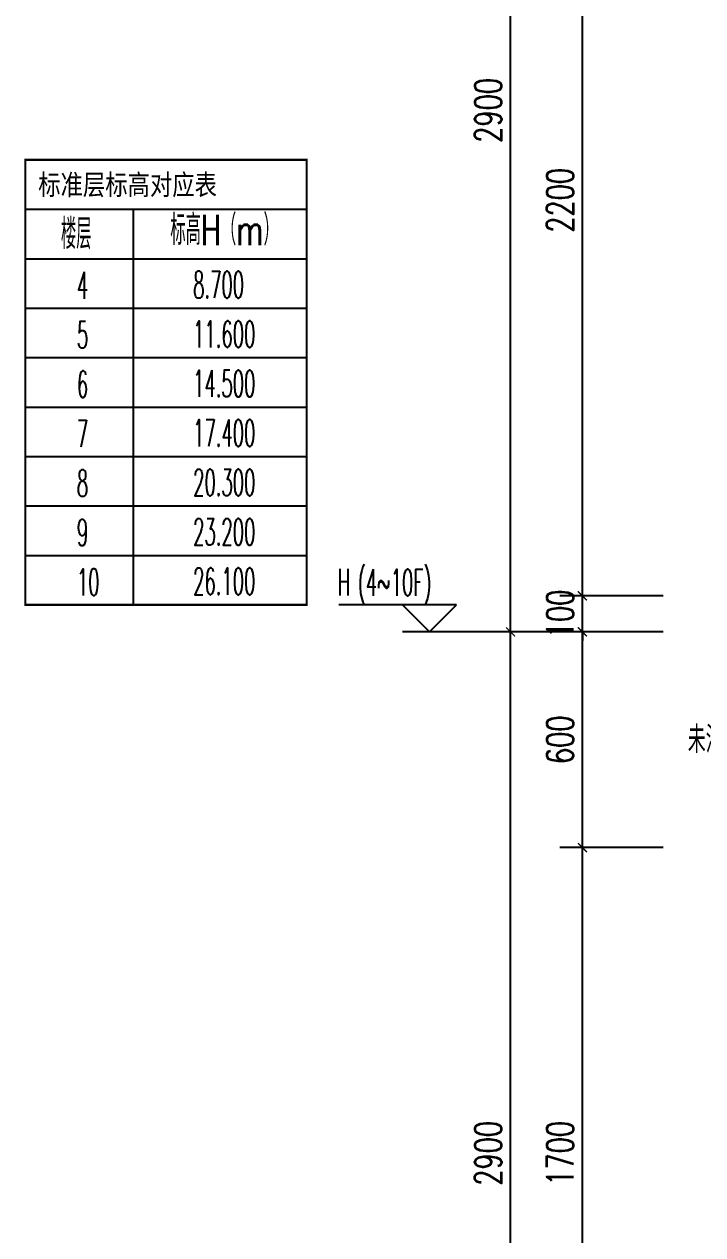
# Model space of a CAD drawing. Extents: x -668857 to 143095, y -247466 to 228182.
# Drawn here: x 44191 to 46079, y 159607 to 162973 of the extents above; entities that cross this region are included whole.
import ezdxf

# ---------------------------------------------------------------- set-up
doc = ezdxf.new("R2010")
doc.units = 0
doc.header["$LTSCALE"] = 1000
doc.layers.get('0').update_dxf_attribs({"linetype": 'CONTINUOUS'})
doc.layers.get('DEFPOINTS').update_dxf_attribs({"linetype": 'CONTINUOUS'})
for name, color, linetype in [('C-Sheet-图框', 101, 'CONTINUOUS'), ('DIM_ELEV', 3, 'CONTINUOUS'), ('PUB_DIM', 3, 'CONTINUOUS'), ('PUB_TEXT', 2, 'CONTINUOUS'), ('REIN', 6, 'CONTINUOUS'), ('S-引出线', 40, 'CONTINUOUS'), ('TEXT', 2, 'CONTINUOUS')]:
    doc.layers.add(name, color=color, linetype=linetype)
doc.styles.add('_TCH_DIM', font='SIMPLEX.shx', dxfattribs={"width": 0.7, "bigfont": 'GBCBIG.shx'})
doc.styles.add('_TCH_DIM_T3', font='SIMPLEX', dxfattribs={"width": 0.705882, "bigfont": 'GBCBIG'})
doc.styles.add('TSSD_REIN', font='tssdeng.shx', dxfattribs={"width": 0.7, "height": 300, "bigfont": 'tssdchn.shx'})
doc.styles.add('宋体', font='', dxfattribs={"height": 50})
doc.styles.get('宋体').set_extended_font_data('SimSun')
doc.dimstyles.new('_TCH_ARCH&&25', dxfattribs={"dimtxt": 74.375, "dimasz": 25, "dimexe": 62.5, "dimexo": 75, "dimgap": 25, "dimtad": 1, "dimdec": 0, "dimzin": 0, "dimdsep": 46, "dimtxsty": '_TCH_DIM_T3', "dimblk": 'ARCHTICK', "dimcen": 0.09, "dimclrt": 7, "dimazin": 0, "dimtfac": 1, "dimtdec": 0, "dimtix": 1, "dimtmove": 2, "dimatfit": 3, "dimldrblk": 'ARCHTICK', "dimfxl": 0, "dimtolj": 1, "dimtzin": 0, "dimarcsym": 0})

# ---------------------------------------------------------------- blocks, each defined once
blk = doc.blocks.new('A$C4D992532')
at = {"layer": 'C-Sheet-图框', "color": 0}
for p, q in [((-871.8, 1100), (-89.1, 1100)), ((-871.8, 1100), (-89.1, 1100)), ((-571.5, 1100), (-571.5, 0)), ((-871.8, 962.5), (-89.1, 962.5)), ((-871.8, 825), (-89.1, 825)), ((-871.8, 687.5), (-89.1, 687.5)), ((-871.8, 550), (-89.1, 550)), ((-871.8, 412.5), (-89.1, 412.5)), ((-871.8, 275), (-89.1, 275)), ((-871.8, 137.5), (-89.1, 137.5))]:
    blk.add_line(p, q, dxfattribs=at)
at = {"layer": 'C-Sheet-图框', "color": 0, "const_width": 6}
blk.add_lwpolyline([(-871.8, 0), (-89.1, 0), (-89.1, 1237.5), (-871.8, 1237.5)], close=True, dxfattribs=at)
at = {"layer": 'PUB_TEXT', "color": 2, "style": '宋体', "width": 0.8}
blk.add_text('标准层标高对应表', height=56.96, dxfattribs=at).set_placement((-835.8, 1139.9))
at = {"layer": 'PUB_TEXT', "style": '_TCH_DIM'}
for s, height, width, p in [('楼层', 84.4, 0.7, (-772.7, 989.5)), ('标高H（m）', 84.4, 0.7, (-468.2, 1000.6)), ('4', 74.4, 0.494118, (-728.4, 851.3)), ('8.700', 74.38, 0.494118, (-405, 853.2)), ('5', 74.4, 0.494118, (-728.4, 713.8)), ('11.600', 74.38, 0.494118, (-405, 715.7)), ('6', 74.4, 0.494118, (-728.4, 576.3)), ('14.500', 74.38, 0.494118, (-405, 578.2)), ('7', 74.4, 0.494118, (-728.4, 438.8)), ('17.400', 74.38, 0.494118, (-405, 440.7)), ('8', 74.4, 0.494118, (-728.4, 301.3)), ('20.300', 74.38, 0.494118, (-405, 303.2)), ('9', 74.4, 0.494118, (-728.4, 163.8)), ('23.200', 74.38, 0.494118, (-405, 165.7)), ('26.100', 74.38, 0.494118, (-405, 28.2)), ('10', 74.38, 0.494118, (-728.4, 26.3))]:
    blk.add_text(s, height=height, dxfattribs=dict(at, width=width)).set_placement(p)
blk = doc.blocks.new('_ArchTick')
at = {"color": 0, "linetype": 'ByBlock', "const_width": 0.15}
blk.add_lwpolyline([(-0.5, -0.5), (0.5, 0.5)], dxfattribs=at)
blk = doc.blocks.new('*D2760')
at = {"layer": 'DEFPOINTS', "color": 0}
for p in [(45743.7, 160683.2), (46043.7, 160683.2), (46043.7, 158983.3)]:
    blk.add_point(p, dxfattribs=at)
at = {"layer": 'PUB_DIM', "color": 0, "lineweight": -2}
for p, q in [((45968.7, 160683.2), (45681.2, 160683.2)), ((45743.7, 158983.3), (45743.7, 160683.2)), ((45968.7, 158983.3), (45681.2, 158983.3))]:
    blk.add_line(p, q, dxfattribs=at)
at = {"layer": 'PUB_DIM', "color": 0, "lineweight": -2, "xscale": 25, "yscale": 25, "zscale": 25}
for p, rotation in [((45743.7, 160683.2), 90), ((45743.7, 158983.3), 270)]:
    blk.add_blockref('_ArchTick', p, dxfattribs=dict(at, rotation=rotation))
at = {"layer": 'PUB_DIM', "color": 7, "insert": (45681.5, 159833.2), "char_height": 74.38, "attachment_point": 5, "rotation": 90, "style": '_TCH_DIM_T3'}
blk.add_mtext('\\A1;1700', dxfattribs=at)
blk = doc.blocks.new('*D2761')
at = {"layer": 'DEFPOINTS', "color": 0}
for p in [(45743.7, 161283.2), (46043.7, 161283.2), (46043.7, 160683.2)]:
    blk.add_point(p, dxfattribs=at)
at = {"layer": 'PUB_DIM', "color": 0, "lineweight": -2}
for p, q in [((45968.7, 161283.2), (45681.2, 161283.2)), ((45743.7, 160683.2), (45743.7, 161283.2)), ((45968.7, 160683.2), (45681.2, 160683.2))]:
    blk.add_line(p, q, dxfattribs=at)
at = {"layer": 'PUB_DIM', "color": 0, "lineweight": -2, "xscale": 25, "yscale": 25, "zscale": 25}
for p, rotation in [((45743.7, 161283.2), 90), ((45743.7, 160683.2), 270)]:
    blk.add_blockref('_ArchTick', p, dxfattribs=dict(at, rotation=rotation))
at = {"layer": 'PUB_DIM', "color": 7, "insert": (45681.5, 160983.2), "char_height": 74.38, "attachment_point": 5, "rotation": 90, "style": '_TCH_DIM_T3'}
blk.add_mtext('\\A1;600', dxfattribs=at)
blk = doc.blocks.new('*D2762')
at = {"layer": 'DEFPOINTS', "color": 0}
for p in [(45743.7, 161383.2), (46043.7, 161383.2), (46043.7, 161283.2)]:
    blk.add_point(p, dxfattribs=at)
at = {"layer": 'PUB_DIM', "color": 0, "lineweight": -2}
for p, q in [((45743.7, 161383.2), (45743.7, 161408.2)), ((45968.7, 161383.2), (45681.2, 161383.2)), ((45743.7, 161283.2), (45743.7, 161383.2)), ((45968.7, 161283.2), (45681.2, 161283.2)), ((45743.7, 161283.2), (45743.7, 161258.2))]:
    blk.add_line(p, q, dxfattribs=at)
at = {"layer": 'PUB_DIM', "color": 0, "lineweight": -2, "xscale": 25, "yscale": 25, "zscale": 25}
for p, rotation in [((45743.7, 161383.2), 270), ((45743.7, 161283.2), 90)]:
    blk.add_blockref('_ArchTick', p, dxfattribs=dict(at, rotation=rotation))
at = {"layer": 'PUB_DIM', "color": 7, "insert": (45681.5, 161333.2), "char_height": 74.38, "attachment_point": 5, "rotation": 90, "style": '_TCH_DIM_T3'}
blk.add_mtext('\\A1;100', dxfattribs=at)
blk = doc.blocks.new('*D2763')
at = {"layer": 'DEFPOINTS', "color": 0}
for p in [(45743.7, 163583.2), (46043.7, 163583.2), (46043.7, 161383.2)]:
    blk.add_point(p, dxfattribs=at)
at = {"layer": 'PUB_DIM', "color": 0, "lineweight": -2}
for p, q in [((45968.7, 163583.2), (45681.2, 163583.2)), ((45743.7, 161383.2), (45743.7, 163583.2)), ((45968.7, 161383.2), (45681.2, 161383.2))]:
    blk.add_line(p, q, dxfattribs=at)
at = {"layer": 'PUB_DIM', "color": 0, "lineweight": -2, "xscale": 25, "yscale": 25, "zscale": 25}
for p, rotation in [((45743.7, 163583.2), 90), ((45743.7, 161383.2), 270)]:
    blk.add_blockref('_ArchTick', p, dxfattribs=dict(at, rotation=rotation))
at = {"layer": 'PUB_DIM', "color": 7, "insert": (45681.5, 162483.2), "char_height": 74.38, "attachment_point": 5, "rotation": 90, "style": '_TCH_DIM_T3'}
blk.add_mtext('\\A1;2200', dxfattribs=at)
blk = doc.blocks.new('*D2775')
at = {"layer": 'DEFPOINTS', "color": 0}
for p in [(45543.7, 161283.2), (46043.7, 161283.2), (46043.7, 158383.2)]:
    blk.add_point(p, dxfattribs=at)
at = {"layer": 'PUB_DIM', "color": 0, "lineweight": -2}
for p, q in [((45968.7, 161283.2), (45481.2, 161283.2)), ((45543.7, 158383.2), (45543.7, 161283.2)), ((45968.7, 158383.2), (45481.2, 158383.2))]:
    blk.add_line(p, q, dxfattribs=at)
at = {"layer": 'PUB_DIM', "color": 0, "lineweight": -2, "xscale": 25, "yscale": 25, "zscale": 25}
for p, rotation in [((45543.7, 161283.2), 90), ((45543.7, 158383.2), 270)]:
    blk.add_blockref('_ArchTick', p, dxfattribs=dict(at, rotation=rotation))
at = {"layer": 'PUB_DIM', "color": 7, "insert": (45481.5, 159833.2), "char_height": 74.38, "attachment_point": 5, "rotation": 90, "style": '_TCH_DIM_T3'}
blk.add_mtext('\\A1;2900', dxfattribs=at)
blk = doc.blocks.new('*D2776')
at = {"layer": 'DEFPOINTS', "color": 0}
for p in [(45543.7, 164183.2), (46043.7, 164183.2), (46043.7, 161283.2)]:
    blk.add_point(p, dxfattribs=at)
at = {"layer": 'PUB_DIM', "color": 0, "lineweight": -2}
for p, q in [((45968.7, 164183.2), (45481.2, 164183.2)), ((45543.7, 161283.2), (45543.7, 164183.2)), ((45968.7, 161283.2), (45481.2, 161283.2))]:
    blk.add_line(p, q, dxfattribs=at)
at = {"layer": 'PUB_DIM', "color": 0, "lineweight": -2, "xscale": 25, "yscale": 25, "zscale": 25}
for p, rotation in [((45543.7, 164183.2), 90), ((45543.7, 161283.2), 270)]:
    blk.add_blockref('_ArchTick', p, dxfattribs=dict(at, rotation=rotation))
at = {"layer": 'PUB_DIM', "color": 7, "insert": (45481.5, 162733.2), "char_height": 74.38, "attachment_point": 5, "rotation": 90, "style": '_TCH_DIM_T3'}
blk.add_mtext('\\A1;2900', dxfattribs=at)
blk = doc.blocks.new('20210809.02275603')
at = {"layer": 'REIN', "const_width": 9}
for points in [[(88254.7, 67181.9), (88254.7, 67248.8), (88457.1, 67248.8), (88457.1, 66580.9), (88250.3, 66580.9), (88250.3, 66645.6)], [(89233.9, 66808.4), (89233.9, 67063.1), (88398.8, 67063.1), (88398.8, 66980.3), (89209.6, 66980.3), (89209.6, 67044.5)]]:
    blk.add_lwpolyline(points, dxfattribs=at)
at = {"layer": 'REIN', "const_width": 8}
for points in [[(88265.7, 67235, 1), (88273.7, 67235, 1)], [(88439.8, 67232.2, 1), (88447.8, 67232.2, 1)], [(88410.4, 67048.5, 1), (88418.4, 67048.5, 1)], [(88439.8, 67048.5, 1), (88447.8, 67048.5, 1)], [(88613, 67048.5, 1), (88621, 67048.5, 1)], [(88794.1, 67048.5, 1), (88802.1, 67048.5, 1)], [(88975.4, 67048.5, 1), (88983.4, 67048.5, 1)], [(88410.4, 66993.5, 1), (88418.4, 66993.5, 1)], [(88439.8, 66993.5, 1), (88447.8, 66993.5, 1)], [(88613, 66993.5, 1), (88621, 66993.5, 1)], [(88794.1, 66993.5, 1), (88802.1, 66993.5, 1)], [(88975.4, 66993.5, 1), (88983.4, 66993.5, 1)], [(88260.3, 66596.4, 1), (88268.3, 66596.4, 1)], [(88438, 66596.4, 1), (88446, 66596.4, 1)]]:
    blk.add_lwpolyline(points, format="xyb", close=True, dxfattribs=at)
at = {"layer": 'S-引出线'}
blk.add_line((88457.1, 66768.4), (88755, 66768.4), dxfattribs=at)
blk.add_lwpolyline([(88746.9, 66980.3), (88746.9, 66873.3), (89002.9, 66873.3)], dxfattribs=at)
at = {"layer": 'TEXT', "style": 'TSSD_REIN', "width": 0.7}
for s, p in [('%%1328@150', (88755.1, 66874.3)), ('未注明分布钢筋为%%1326@200', (87152, 66826.2)), ('\x848@200', (88495.7, 66780.1))]:
    blk.add_text(s, height=75, rotation=0, dxfattribs=at).set_placement(p)

msp = doc.modelspace()

# ---------------------------------------------------------------- linework, layer by layer
at = {"layer": 'DIM_ELEV'}
for p, q in [((45393.66, 161358.23), (45065.66, 161358.23)), ((45318.66, 161283.23), (45243.66, 161358.23)), ((45318.66, 161283.23), (45393.66, 161358.23)), ((45743.66, 161283.23), (45243.66, 161283.23))]:
    msp.add_line(p, q, dxfattribs=at)

# ---------------------------------------------------------------- block references
msp.add_blockref('A$C4D992532', (45065.66, 161358.23))
at = {"layer": 'REIN'}
msp.add_blockref('20210809.02275603', (-41115.15, 94120.39), dxfattribs=at)

# ---------------------------------------------------------------- texts
at = {"layer": 'PUB_TEXT', "style": '_TCH_DIM', "width": 0.494118}
for s, height, p in [('(4~10F)', 74.375, (45118.83, 161383.25)), ('H', 74.38, (45063.06, 161384.48))]:
    msp.add_text(s, height=height, dxfattribs=at).set_placement(p)

# ---------------------------------------------------------------- dimensions: what is measured, and where the dimension line sits
at = {"layer": 'PUB_DIM'}
for p1, p2, distance, picture, middle in [((46043.66, 161283.23), (46043.66, 164183.23), 500, '*D2776', (45481.47, 162733.23)), ((46043.66, 161383.23), (46043.66, 163583.23), 300, '*D2763', (45681.47, 162483.23)), ((46043.66, 161283.23), (46043.66, 161383.23), 300, '*D2762', (45681.47, 161333.23)), ((46043.66, 158383.23), (46043.66, 161283.23), 500, '*D2775', (45481.47, 159833.23)), ((46043.66, 160683.23), (46043.66, 161283.23), 300, '*D2761', (45681.47, 160983.23)), ((46043.66, 158983.26), (46043.66, 160683.23), 300, '*D2760', (45681.47, 159833.24))]:
    dim = msp.add_aligned_dim(p1=p1, p2=p2, distance=distance, dimstyle='_TCH_ARCH&&25', dxfattribs=at)
    dim.commit()
    dim.dimension.update_dxf_attribs({"geometry": picture, "text_midpoint": middle})

doc.saveas('drawing.dxf')
